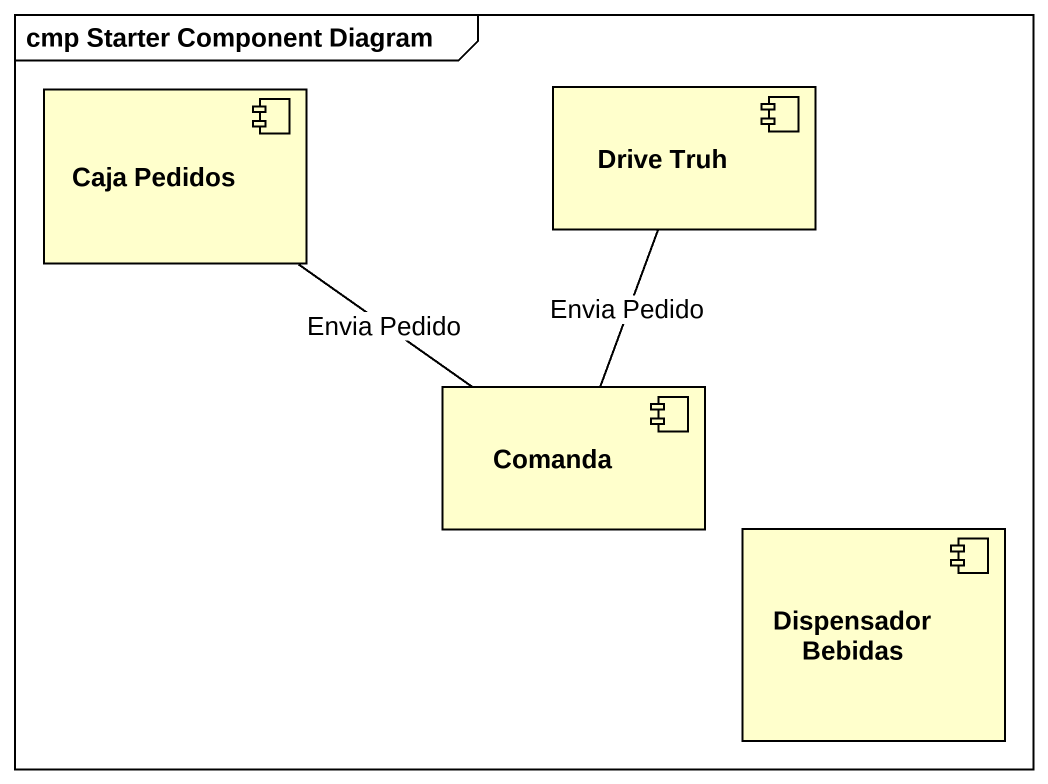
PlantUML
@startuml
mainframe cmp Starter Component Diagram
component "Caja Pedidos" as Caja_Pedidos
component "Drive Truh" as Drive_Truh
component Comanda
component "Dispensador Bebidas" as Dispensador_Bebidas
Caja_Pedidos -- Comanda : Envia Pedido
Drive_Truh -- Comanda : Envia Pedido
@enduml
